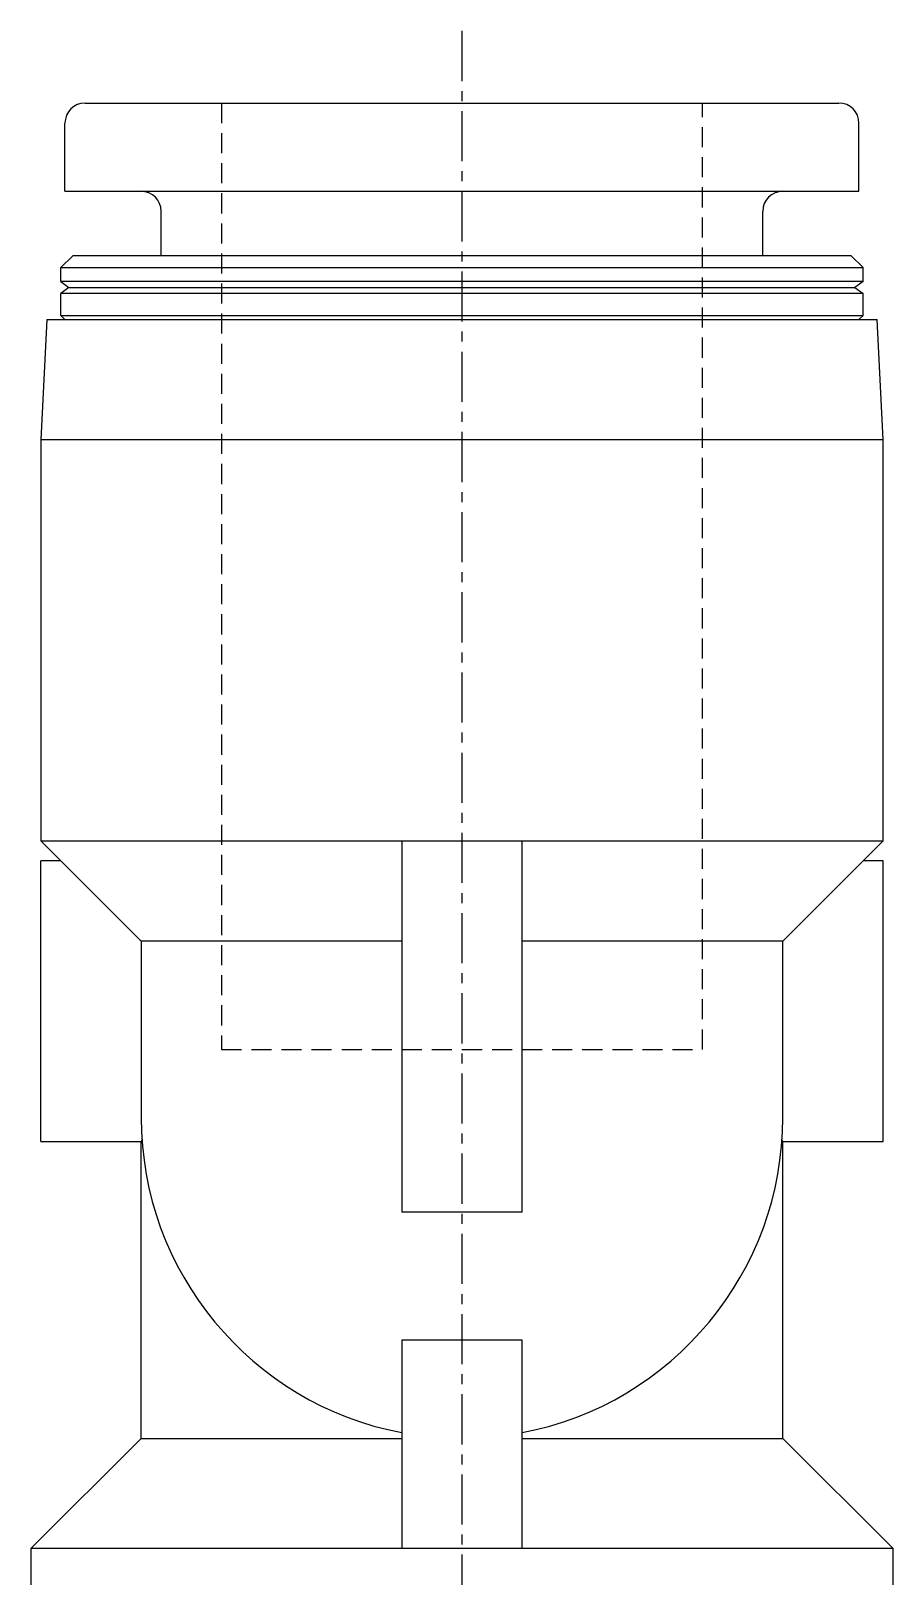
# Model space of a CAD drawing. Extents: x -12 to 116, y -14 to 98.
# Drawn here: x 94.53 to 116.03, y 28.95 to 67.48 of the extents above; entities that cross this region are included whole.
import ezdxf

# ---------------------------------------------------------------- set-up
doc = ezdxf.new("R2010")
doc.units = 0
doc.linetypes.add('CENTER', pattern=[2, 1.25, -0.25, 0.25, -0.25])
doc.linetypes.add('DASHED', pattern=[0.75, 0.5, -0.25])
doc.layers.get('0').update_dxf_attribs({"linetype": 'CONTINUOUS'})
doc.layers.add('CENTER', color=1, linetype='CENTER')

msp = doc.modelspace()

# ---------------------------------------------------------------- linework, layer by layer
at = {"color": 7, "linetype": 'CONTINUOUS'}
for p, q in [((95.875, 65.684), (114.675, 65.684)), ((95.375, 63.484), (95.375, 65.184)), ((115.175, 63.484), (115.175, 65.184)), ((95.375, 63.484), (115.175, 63.484)), ((97.775, 61.884), (97.775, 62.984)), ((112.775, 61.884), (112.775, 62.984)), ((95.575, 61.884), (95.275, 61.584)), ((95.575, 61.884), (114.975, 61.884)), ((114.975, 61.884), (115.275, 61.584)), ((95.275, 61.234), (95.275, 61.584)), ((95.275, 61.584), (115.275, 61.584)), ((115.275, 61.234), (115.275, 61.584)), ((95.275, 61.234), (95.475, 61.084)), ((115.275, 61.234), (95.275, 61.234)), ((95.475, 61.084), (95.275, 60.934)), ((95.275, 60.384), (95.275, 60.934)), ((115.275, 60.934), (95.275, 60.934)), ((95.475, 61.084), (115.075, 61.084)), ((115.275, 61.234), (115.075, 61.084)), ((115.075, 61.084), (115.275, 60.934)), ((115.275, 60.384), (115.275, 60.934)), ((94.925, 60.284), (94.775, 57.284)), ((94.925, 60.284), (115.625, 60.284)), ((95.275, 60.384), (95.375, 60.284)), ((95.275, 60.384), (115.275, 60.384)), ((115.275, 60.384), (115.175, 60.284)), ((115.775, 57.284), (115.625, 60.284)), ((115.775, 57.284), (94.775, 57.284)), ((94.775, 57.284), (94.775, 47.284)), ((115.775, 47.284), (115.775, 57.284)), ((94.775, 47.284), (115.775, 47.284)), ((94.775, 47.284), (97.275, 44.784)), ((103.775, 47.284), (103.775, 38.026)), ((106.775, 38.026), (106.775, 47.284)), ((113.275, 44.784), (115.775, 47.284)), ((95.275, 46.784), (94.775, 46.784)), ((94.775, 39.784), (94.775, 46.784)), ((115.775, 46.784), (115.275, 46.784)), ((115.775, 39.784), (115.775, 46.784)), ((103.775, 44.784), (97.275, 44.784)), ((97.275, 44.784), (97.275, 40.384)), ((113.275, 44.784), (106.775, 44.784)), ((113.275, 40.384), (113.275, 44.784)), ((94.775, 39.784), (97.275, 39.784)), ((97.275, 32.384), (97.275, 39.784)), ((113.275, 32.384), (113.275, 39.784)), ((113.275, 39.784), (115.775, 39.784)), ((106.775, 38.026), (103.775, 38.026)), ((106.775, 34.832), (103.775, 34.832)), ((103.775, 34.832), (103.775, 29.634)), ((106.775, 29.634), (106.775, 34.832)), ((97.275, 32.384), (94.525, 29.634)), ((97.275, 32.384), (103.775, 32.384)), ((106.775, 32.384), (113.275, 32.384)), ((116.025, 29.634), (113.275, 32.384)), ((94.525, 29.634), (94.525, 18.984)), ((116.025, 29.634), (94.525, 29.634)), ((116.025, 18.984), (116.025, 29.634))]:
    msp.add_line(p, q, dxfattribs=at)
at = {"color": 3, "linetype": 'DASHED'}
for p, q in [((99.275, 65.684), (99.275, 42.084)), ((111.275, 42.084), (111.275, 65.684)), ((99.275, 42.084), (111.275, 42.084))]:
    msp.add_line(p, q, dxfattribs=at)
at = {"color": 7}
for points in [[(97.295, 39.83, 0), (97.295, 39.829, 0), (97.295, 39.829, 0), (97.295, 39.829, 0), (97.295, 39.829, 0), (97.295, 39.829, 0), (97.294, 39.828, 0), (97.294, 39.828, 0), (97.294, 39.828, 0), (97.294, 39.828, 0), (97.294, 39.828, 0), (97.294, 39.828, 0), (97.294, 39.827, 0), (97.294, 39.827, 0), (97.294, 39.827, 0), (97.294, 39.827, 0), (97.294, 39.827, 0), (97.294, 39.826, 0), (97.294, 39.826, 0), (97.293, 39.826, 0), (97.293, 39.826, 0), (97.293, 39.826, 0), (97.293, 39.825, 0), (97.293, 39.825, 0), (97.293, 39.825, 0), (97.293, 39.825, 0), (97.293, 39.825, 0), (97.293, 39.825, 0), (97.293, 39.825, 0), (97.293, 39.824, 0), (97.293, 39.824, 0), (97.293, 39.824, 0), (97.293, 39.824, 0), (97.292, 39.824, 0), (97.292, 39.823, 0), (97.292, 39.823, 0), (97.292, 39.823, 0), (97.292, 39.823, 0), (97.292, 39.823, 0), (97.292, 39.822, 0), (97.292, 39.822, 0), (97.292, 39.822, 0), (97.292, 39.822, 0), (97.292, 39.822, 0), (97.292, 39.822, 0), (97.291, 39.821, 0), (97.291, 39.821, 0), (97.291, 39.821, 0), (97.291, 39.821, 0), (97.291, 39.821, 0), (97.291, 39.821, 0), (97.291, 39.82, 0), (97.291, 39.82, 0), (97.291, 39.82, 0), (97.291, 39.82, 0), (97.291, 39.82, 0), (97.291, 39.819, 0), (97.291, 39.819, 0), (97.29, 39.819, 0), (97.29, 39.819, 0), (97.29, 39.819, 0), (97.29, 39.819, 0), (97.29, 39.818, 0), (97.29, 39.818, 0), (97.29, 39.818, 0), (97.29, 39.818, 0), (97.29, 39.818, 0), (97.29, 39.818, 0), (97.29, 39.817, 0), (97.29, 39.817, 0), (97.29, 39.817, 0), (97.29, 39.817, 0), (97.289, 39.817, 0), (97.289, 39.816, 0), (97.289, 39.816, 0), (97.289, 39.816, 0), (97.289, 39.816, 0), (97.289, 39.816, 0), (97.289, 39.816, 0), (97.289, 39.815, 0), (97.289, 39.815, 0), (97.289, 39.815, 0), (97.289, 39.815, 0), (97.289, 39.815, 0), (97.288, 39.814, 0), (97.288, 39.814, 0), (97.288, 39.814, 0), (97.288, 39.814, 0), (97.288, 39.814, 0), (97.288, 39.814, 0), (97.288, 39.813, 0), (97.288, 39.813, 0), (97.288, 39.813, 0), (97.288, 39.813, 0), (97.288, 39.813, 0), (97.288, 39.812, 0), (97.288, 39.812, 0), (97.287, 39.812, 0), (97.287, 39.812, 0), (97.287, 39.812, 0), (97.287, 39.812, 0), (97.287, 39.811, 0), (97.287, 39.811, 0), (97.287, 39.811, 0), (97.287, 39.811, 0), (97.287, 39.811, 0), (97.287, 39.81, 0), (97.287, 39.81, 0), (97.287, 39.81, 0), (97.287, 39.81, 0), (97.287, 39.81, 0), (97.286, 39.81, 0), (97.286, 39.809, 0), (97.286, 39.809, 0), (97.286, 39.809, 0), (97.286, 39.809, 0), (97.286, 39.809, 0), (97.286, 39.809, 0), (97.286, 39.808, 0), (97.286, 39.808, 0), (97.286, 39.808, 0), (97.286, 39.808, 0), (97.285, 39.808, 0), (97.285, 39.807, 0), (97.285, 39.807, 0), (97.285, 39.807, 0), (97.285, 39.807, 0), (97.285, 39.807, 0), (97.285, 39.807, 0), (97.285, 39.806, 0), (97.285, 39.806, 0), (97.285, 39.806, 0), (97.285, 39.806, 0), (97.285, 39.806, 0), (97.285, 39.806, 0), (97.284, 39.805, 0), (97.284, 39.805, 0), (97.284, 39.805, 0), (97.284, 39.805, 0), (97.284, 39.805, 0), (97.284, 39.804, 0), (97.284, 39.804, 0), (97.284, 39.804, 0), (97.284, 39.804, 0), (97.284, 39.804, 0), (97.284, 39.804, 0), (97.284, 39.803, 0), (97.284, 39.803, 0), (97.284, 39.803, 0), (97.283, 39.803, 0), (97.283, 39.803, 0), (97.283, 39.803, 0), (97.283, 39.802, 0), (97.283, 39.802, 0), (97.283, 39.802, 0), (97.283, 39.802, 0), (97.283, 39.802, 0), (97.283, 39.801, 0), (97.283, 39.801, 0), (97.283, 39.801, 0), (97.283, 39.801, 0), (97.282, 39.801, 0), (97.282, 39.8, 0), (97.282, 39.8, 0), (97.282, 39.8, 0), (97.282, 39.8, 0), (97.282, 39.8, 0), (97.282, 39.8, 0), (97.282, 39.8, 0), (97.282, 39.799, 0), (97.282, 39.799, 0), (97.282, 39.799, 0), (97.282, 39.799, 0), (97.282, 39.799, 0), (97.281, 39.798, 0), (97.281, 39.798, 0), (97.281, 39.798, 0), (97.281, 39.798, 0), (97.281, 39.798, 0), (97.281, 39.797, 0), (97.281, 39.797, 0), (97.281, 39.797, 0), (97.281, 39.797, 0), (97.281, 39.797, 0), (97.281, 39.797, 0), (97.281, 39.796, 0), (97.281, 39.796, 0), (97.281, 39.796, 0), (97.28, 39.796, 0), (97.28, 39.796, 0), (97.28, 39.795, 0), (97.28, 39.795, 0), (97.28, 39.795, 0), (97.28, 39.795, 0), (97.28, 39.795, 0), (97.28, 39.795, 0), (97.28, 39.794, 0), (97.28, 39.794, 0), (97.28, 39.794, 0), (97.279, 39.794, 0), (97.279, 39.794, 0), (97.279, 39.794, 0), (97.279, 39.793, 0), (97.279, 39.793, 0), (97.279, 39.793, 0), (97.279, 39.793, 0), (97.279, 39.793, 0), (97.279, 39.792, 0), (97.279, 39.792, 0), (97.279, 39.792, 0), (97.279, 39.792, 0), (97.279, 39.792, 0), (97.278, 39.792, 0), (97.278, 39.791, 0), (97.278, 39.791, 0), (97.278, 39.791, 0), (97.278, 39.791, 0), (97.278, 39.791, 0), (97.278, 39.791, 0), (97.278, 39.79, 0), (97.278, 39.79, 0), (97.278, 39.79, 0), (97.278, 39.79, 0), (97.278, 39.79, 0), (97.278, 39.789, 0), (97.278, 39.789, 0), (97.277, 39.789, 0), (97.277, 39.789, 0), (97.277, 39.789, 0), (97.277, 39.789, 0), (97.277, 39.788, 0), (97.277, 39.788, 0), (97.277, 39.788, 0), (97.277, 39.788, 0), (97.277, 39.788, 0), (97.277, 39.788, 0), (97.277, 39.787, 0), (97.277, 39.787, 0), (97.276, 39.787, 0), (97.276, 39.787, 0), (97.276, 39.787, 0), (97.276, 39.786, 0), (97.276, 39.786, 0), (97.276, 39.786, 0), (97.276, 39.786, 0), (97.276, 39.786, 0), (97.276, 39.785, 0), (97.276, 39.785, 0), (97.276, 39.785, 0), (97.276, 39.785, 0), (97.276, 39.785, 0), (97.275, 39.785, 0), (97.275, 39.785, 0), (97.275, 39.784, 0), (97.275, 39.784, 0), (97.275, 39.784, 0)], [(113.275, 39.784, 0), (113.275, 39.784, 0), (113.275, 39.784, 0), (113.275, 39.785, 0), (113.275, 39.785, 0), (113.275, 39.785, 0), (113.275, 39.785, 0), (113.275, 39.785, 0), (113.275, 39.785, 0), (113.274, 39.786, 0), (113.274, 39.786, 0), (113.274, 39.786, 0), (113.274, 39.786, 0), (113.274, 39.786, 0), (113.274, 39.786, 0), (113.274, 39.787, 0), (113.274, 39.787, 0), (113.274, 39.787, 0), (113.274, 39.787, 0), (113.274, 39.787, 0), (113.274, 39.788, 0), (113.274, 39.788, 0), (113.273, 39.788, 0), (113.273, 39.788, 0), (113.273, 39.788, 0), (113.273, 39.788, 0), (113.273, 39.789, 0), (113.273, 39.789, 0), (113.273, 39.789, 0), (113.273, 39.789, 0), (113.273, 39.789, 0), (113.273, 39.789, 0), (113.273, 39.79, 0), (113.273, 39.79, 0), (113.272, 39.79, 0), (113.272, 39.79, 0), (113.272, 39.79, 0), (113.272, 39.791, 0), (113.272, 39.791, 0), (113.272, 39.791, 0), (113.272, 39.791, 0), (113.272, 39.791, 0), (113.272, 39.791, 0), (113.272, 39.792, 0), (113.272, 39.792, 0), (113.272, 39.792, 0), (113.272, 39.792, 0), (113.271, 39.792, 0), (113.271, 39.793, 0), (113.271, 39.793, 0), (113.271, 39.793, 0), (113.271, 39.793, 0), (113.271, 39.793, 0), (113.271, 39.794, 0), (113.271, 39.794, 0), (113.271, 39.794, 0), (113.271, 39.794, 0), (113.271, 39.794, 0), (113.271, 39.794, 0), (113.271, 39.795, 0), (113.27, 39.795, 0), (113.27, 39.795, 0), (113.27, 39.795, 0), (113.27, 39.795, 0), (113.27, 39.795, 0), (113.27, 39.796, 0), (113.27, 39.796, 0), (113.27, 39.796, 0), (113.27, 39.796, 0), (113.27, 39.796, 0), (113.27, 39.797, 0), (113.27, 39.797, 0), (113.269, 39.797, 0), (113.269, 39.797, 0), (113.269, 39.797, 0), (113.269, 39.797, 0), (113.269, 39.798, 0), (113.269, 39.798, 0), (113.269, 39.798, 0), (113.269, 39.798, 0), (113.269, 39.798, 0), (113.269, 39.799, 0), (113.269, 39.799, 0), (113.269, 39.799, 0), (113.269, 39.799, 0), (113.268, 39.799, 0), (113.268, 39.8, 0), (113.268, 39.8, 0), (113.268, 39.8, 0), (113.268, 39.8, 0), (113.268, 39.8, 0), (113.268, 39.8, 0), (113.268, 39.8, 0), (113.268, 39.801, 0), (113.268, 39.801, 0), (113.268, 39.801, 0), (113.268, 39.801, 0), (113.268, 39.801, 0), (113.267, 39.802, 0), (113.267, 39.802, 0), (113.267, 39.802, 0), (113.267, 39.802, 0), (113.267, 39.802, 0), (113.267, 39.803, 0), (113.267, 39.803, 0), (113.267, 39.803, 0), (113.267, 39.803, 0), (113.267, 39.803, 0), (113.267, 39.803, 0), (113.267, 39.804, 0), (113.266, 39.804, 0), (113.266, 39.804, 0), (113.266, 39.804, 0), (113.266, 39.804, 0), (113.266, 39.804, 0), (113.266, 39.805, 0), (113.266, 39.805, 0), (113.266, 39.805, 0), (113.266, 39.805, 0), (113.266, 39.805, 0), (113.266, 39.806, 0), (113.266, 39.806, 0), (113.266, 39.806, 0), (113.265, 39.806, 0), (113.265, 39.806, 0), (113.265, 39.806, 0), (113.265, 39.807, 0), (113.265, 39.807, 0), (113.265, 39.807, 0), (113.265, 39.807, 0), (113.265, 39.807, 0), (113.265, 39.808, 0), (113.265, 39.808, 0), (113.265, 39.808, 0), (113.265, 39.808, 0), (113.265, 39.808, 0), (113.264, 39.809, 0), (113.264, 39.809, 0), (113.264, 39.809, 0), (113.264, 39.809, 0), (113.264, 39.809, 0), (113.264, 39.809, 0), (113.264, 39.81, 0), (113.264, 39.81, 0), (113.264, 39.81, 0), (113.264, 39.81, 0), (113.264, 39.81, 0), (113.264, 39.81, 0), (113.264, 39.811, 0), (113.263, 39.811, 0), (113.263, 39.811, 0), (113.263, 39.811, 0), (113.263, 39.811, 0), (113.263, 39.812, 0), (113.263, 39.812, 0), (113.263, 39.812, 0), (113.263, 39.812, 0), (113.263, 39.812, 0), (113.263, 39.812, 0), (113.263, 39.813, 0), (113.263, 39.813, 0), (113.262, 39.813, 0), (113.262, 39.813, 0), (113.262, 39.813, 0), (113.262, 39.814, 0), (113.262, 39.814, 0), (113.262, 39.814, 0), (113.262, 39.814, 0), (113.262, 39.814, 0), (113.262, 39.815, 0), (113.262, 39.815, 0), (113.262, 39.815, 0), (113.262, 39.815, 0), (113.262, 39.815, 0), (113.261, 39.815, 0), (113.261, 39.816, 0), (113.261, 39.816, 0), (113.261, 39.816, 0), (113.261, 39.816, 0), (113.261, 39.816, 0), (113.261, 39.816, 0), (113.261, 39.817, 0), (113.261, 39.817, 0), (113.261, 39.817, 0), (113.261, 39.817, 0), (113.261, 39.817, 0), (113.261, 39.818, 0), (113.26, 39.818, 0), (113.26, 39.818, 0), (113.26, 39.818, 0), (113.26, 39.818, 0), (113.26, 39.818, 0), (113.26, 39.819, 0), (113.26, 39.819, 0), (113.26, 39.819, 0), (113.26, 39.819, 0), (113.26, 39.819, 0), (113.26, 39.819, 0), (113.26, 39.82, 0), (113.26, 39.82, 0), (113.259, 39.82, 0), (113.259, 39.82, 0), (113.259, 39.82, 0), (113.259, 39.821, 0), (113.259, 39.821, 0), (113.259, 39.821, 0), (113.259, 39.821, 0), (113.259, 39.821, 0), (113.259, 39.822, 0), (113.259, 39.822, 0), (113.259, 39.822, 0), (113.259, 39.822, 0), (113.258, 39.822, 0), (113.258, 39.822, 0), (113.258, 39.823, 0), (113.258, 39.823, 0), (113.258, 39.823, 0), (113.258, 39.823, 0), (113.258, 39.823, 0), (113.258, 39.824, 0), (113.258, 39.824, 0), (113.258, 39.824, 0), (113.258, 39.824, 0), (113.258, 39.824, 0), (113.258, 39.824, 0), (113.257, 39.825, 0), (113.257, 39.825, 0), (113.257, 39.825, 0), (113.257, 39.825, 0), (113.257, 39.825, 0), (113.257, 39.825, 0), (113.257, 39.826, 0), (113.257, 39.826, 0), (113.257, 39.826, 0), (113.257, 39.826, 0), (113.257, 39.826, 0), (113.257, 39.827, 0), (113.257, 39.827, 0), (113.256, 39.827, 0), (113.256, 39.827, 0), (113.256, 39.827, 0), (113.256, 39.828, 0), (113.256, 39.828, 0), (113.256, 39.828, 0), (113.256, 39.828, 0), (113.256, 39.828, 0), (113.256, 39.828, 0), (113.256, 39.829, 0), (113.256, 39.829, 0), (113.256, 39.829, 0), (113.256, 39.829, 0), (113.255, 39.829, 0), (113.255, 39.83, 0), (113.255, 39.83, 0), (113.255, 39.83, 0), (113.255, 39.83, 0)]]:
    msp.add_polyline3d(points, dxfattribs=at)
at = {"color": 7, "linetype": 'CONTINUOUS'}
for centre, radius, start, end in [((95.875, 65.184), 0.5, 90, 180), ((114.675, 65.184), 0.5, 0, 90), ((97.275, 62.984), 0.5, 0, 90), ((113.275, 62.984), 0.5, 90, 180), ((105.275, 40.384), 8, 180, 259.1931), ((105.275, 40.384), 8, 280.8069, 0)]:
    msp.add_arc(centre, radius, start, end, dxfattribs=at)
at = {"layer": 'CENTER', "color": 1, "linetype": 'CENTER'}
msp.add_line((105.275, 67.484), (105.275, -1.016), dxfattribs=at)

doc.saveas('drawing.dxf')
